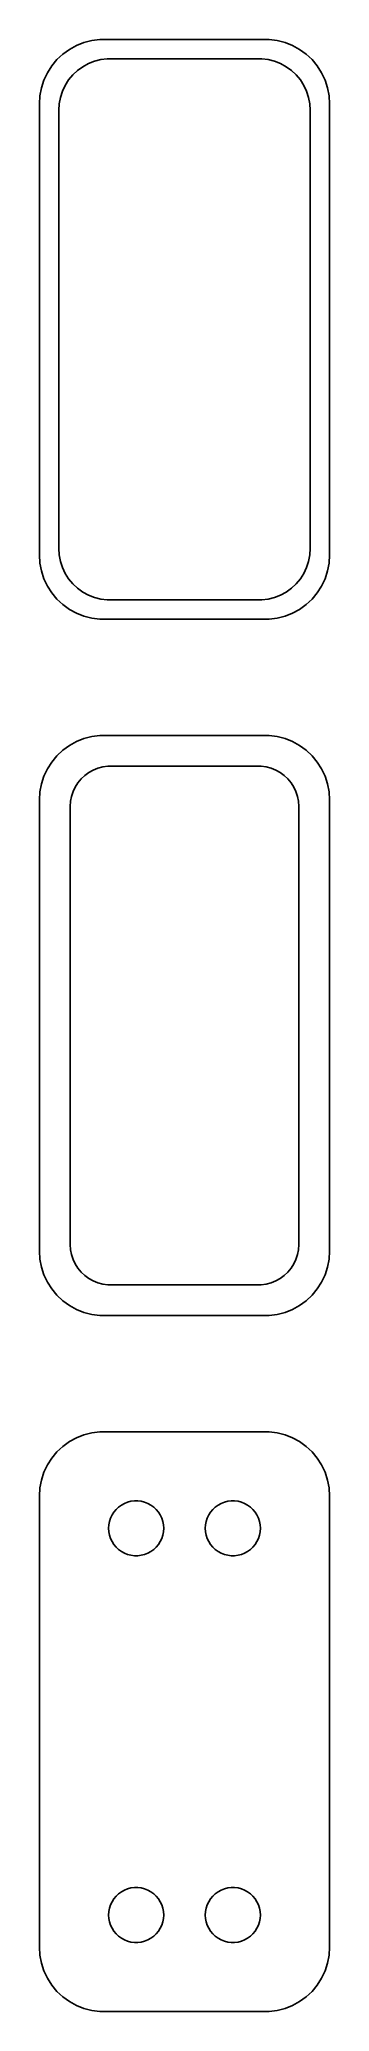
# Model space of a CAD drawing. Header units: metres. Extents: x -11 to 11, y 140 to 292.
import ezdxf

# ---------------------------------------------------------------- set-up
doc = ezdxf.new("R2010")
doc.units = ezdxf.units.M

msp = doc.modelspace()

# ---------------------------------------------------------------- linework, layer by layer
for p, q in [((-7.79507, 292.255), (-8.37889, 292.024)), ((-7.1869, 292.411), (-7.79507, 292.255)), ((-6.56395, 292.49), (-7.1869, 292.411)), ((6.56395, 292.49), (-6.56395, 292.49)), ((7.1869, 292.411), (6.56395, 292.49)), ((7.79507, 292.255), (7.1869, 292.411)), ((8.37889, 292.024), (7.79507, 292.255)), ((-9.89484, 290.923), (-10.2951, 290.439)), ((-9.43712, 291.353), (-9.89484, 290.923)), ((-8.92912, 291.722), (-9.43712, 291.353)), ((-8.37889, 292.024), (-8.92912, 291.722)), ((-7.45311, 290.619), (-6.98605, 290.804)), ((-6.98605, 290.804), (-6.49951, 290.929)), ((-6.49951, 290.929), (-6.00116, 290.992)), ((-6.00116, 290.992), (6.00116, 290.992)), ((6.00116, 290.992), (6.49951, 290.929)), ((6.49951, 290.929), (6.98605, 290.804)), ((6.98605, 290.804), (7.45311, 290.619)), ((8.92912, 291.722), (8.37889, 292.024)), ((9.43712, 291.353), (8.92912, 291.722)), ((9.89484, 290.923), (9.43712, 291.353)), ((10.2951, 290.439), (9.89484, 290.923)), ((-10.8989, 289.341), (-11.0929, 288.743)), ((-10.6315, 289.909), (-10.8989, 289.341)), ((-10.2951, 290.439), (-10.6315, 289.909)), ((-9.25522, 288.927), (-8.98605, 289.351)), ((-8.98605, 289.351), (-8.66586, 289.738)), ((-8.66586, 289.738), (-8.29968, 290.082)), ((-8.29968, 290.082), (-7.8933, 290.377)), ((-7.8933, 290.377), (-7.45311, 290.619)), ((7.45311, 290.619), (7.8933, 290.377)), ((7.8933, 290.377), (8.29968, 290.082)), ((8.29968, 290.082), (8.66586, 289.738)), ((8.66586, 289.738), (8.98605, 289.351)), ((8.98605, 289.351), (9.25522, 288.927)), ((10.6315, 289.909), (10.2951, 290.439)), ((10.8989, 289.341), (10.6315, 289.909)), ((11.0929, 288.743), (10.8989, 289.341)), ((-11.2106, 288.127), (-11.25, 287.5)), ((-11.0929, 288.743), (-11.2106, 288.127)), ((-9.71844, 287.501), (-9.62433, 287.995)), ((-9.62433, 287.995), (-9.4691, 288.472)), ((-9.4691, 288.472), (-9.25522, 288.927)), ((9.25522, 288.927), (9.4691, 288.472)), ((9.4691, 288.472), (9.62433, 287.995)), ((9.62433, 287.995), (9.71844, 287.501)), ((11.2106, 288.127), (11.0929, 288.743)), ((11.25, 287.5), (11.2106, 288.127)), ((-11.25, 287.5), (-11.25, 252.5)), ((-9.75, 287), (-9.71844, 287.501)), ((-9.75, 253), (-9.75, 287)), ((9.71844, 287.501), (9.75, 287)), ((9.75, 287), (9.75, 253)), ((11.25, 252.5), (11.25, 287.5)), ((-11.25, 252.5), (-11.2106, 251.873)), ((-9.71844, 252.499), (-9.75, 253)), ((-9.62433, 252.005), (-9.71844, 252.499)), ((9.71844, 252.499), (9.62433, 252.005)), ((9.75, 253), (9.71844, 252.499)), ((11.2106, 251.873), (11.25, 252.5)), ((-11.2106, 251.873), (-11.0929, 251.257)), ((-11.0929, 251.257), (-10.8989, 250.659)), ((-9.4691, 251.528), (-9.62433, 252.005)), ((-9.25522, 251.073), (-9.4691, 251.528)), ((-8.98605, 250.649), (-9.25522, 251.073)), ((9.25522, 251.073), (8.98605, 250.649)), ((9.4691, 251.528), (9.25522, 251.073)), ((9.62433, 252.005), (9.4691, 251.528)), ((10.8989, 250.659), (11.0929, 251.257)), ((11.0929, 251.257), (11.2106, 251.873)), ((-10.8989, 250.659), (-10.6315, 250.091)), ((-10.6315, 250.091), (-10.2951, 249.561)), ((-10.2951, 249.561), (-9.89484, 249.077)), ((-8.66586, 250.262), (-8.98605, 250.649)), ((-8.29968, 249.918), (-8.66586, 250.262)), ((-7.8933, 249.623), (-8.29968, 249.918)), ((-7.45311, 249.381), (-7.8933, 249.623)), ((-6.98605, 249.196), (-7.45311, 249.381)), ((7.45311, 249.381), (6.98605, 249.196)), ((7.8933, 249.623), (7.45311, 249.381)), ((8.29968, 249.918), (7.8933, 249.623)), ((8.66586, 250.262), (8.29968, 249.918)), ((8.98605, 250.649), (8.66586, 250.262)), ((9.89484, 249.077), (10.2951, 249.561)), ((10.2951, 249.561), (10.6315, 250.091)), ((10.6315, 250.091), (10.8989, 250.659)), ((-9.89484, 249.077), (-9.43712, 248.647)), ((-9.43712, 248.647), (-8.92912, 248.278)), ((-8.92912, 248.278), (-8.37889, 247.976)), ((-8.37889, 247.976), (-7.79507, 247.745)), ((-6.49951, 249.071), (-6.98605, 249.196)), ((-6.00116, 249.008), (-6.49951, 249.071)), ((6.00116, 249.008), (-6.00116, 249.008)), ((6.49951, 249.071), (6.00116, 249.008)), ((6.98605, 249.196), (6.49951, 249.071)), ((7.79507, 247.745), (8.37889, 247.976)), ((8.37889, 247.976), (8.92912, 248.278)), ((8.92912, 248.278), (9.43712, 248.647)), ((9.43712, 248.647), (9.89484, 249.077)), ((-7.79507, 247.745), (-7.1869, 247.589)), ((-7.1869, 247.589), (-6.56395, 247.51)), ((-6.56395, 247.51), (6.56395, 247.51)), ((6.56395, 247.51), (7.1869, 247.589)), ((7.1869, 247.589), (7.79507, 247.745)), ((-9.43712, 237.353), (-9.89484, 236.923)), ((-8.92912, 237.722), (-9.43712, 237.353)), ((-8.37889, 238.024), (-8.92912, 237.722)), ((-7.79507, 238.255), (-8.37889, 238.024)), ((-7.1869, 238.411), (-7.79507, 238.255)), ((-6.56395, 238.49), (-7.1869, 238.411)), ((6.56395, 238.49), (-6.56395, 238.49)), ((7.1869, 238.411), (6.56395, 238.49)), ((7.79507, 238.255), (7.1869, 238.411)), ((8.37889, 238.024), (7.79507, 238.255)), ((8.92912, 237.722), (8.37889, 238.024)), ((9.43712, 237.353), (8.92912, 237.722)), ((9.89484, 236.923), (9.43712, 237.353)), ((-10.6315, 235.909), (-10.8989, 235.341)), ((-10.2951, 236.439), (-10.6315, 235.909)), ((-9.89484, 236.923), (-10.2951, 236.439)), ((-7.73424, 235.399), (-7.41798, 235.628)), ((-7.41798, 235.628), (-7.07541, 235.817)), ((-7.07541, 235.817), (-6.71194, 235.961)), ((-6.71194, 235.961), (-6.3333, 236.058)), ((-6.3333, 236.058), (-5.94545, 236.107)), ((-5.94545, 236.107), (5.94545, 236.107)), ((5.94545, 236.107), (6.3333, 236.058)), ((6.3333, 236.058), (6.71194, 235.961)), ((6.71194, 235.961), (7.07541, 235.817)), ((7.07541, 235.817), (7.41798, 235.628)), ((7.41798, 235.628), (7.73424, 235.399)), ((10.2951, 236.439), (9.89484, 236.923)), ((10.6315, 235.909), (10.2951, 236.439)), ((10.8989, 235.341), (10.6315, 235.909)), ((-11.2106, 234.127), (-11.25, 233.5)), ((-11.0929, 234.743), (-11.2106, 234.127)), ((-10.8989, 235.341), (-11.0929, 234.743)), ((-8.76512, 233.774), (-8.64432, 234.146)), ((-8.64432, 234.146), (-8.47786, 234.5)), ((-8.47786, 234.5), (-8.2684, 234.83)), ((-8.2684, 234.83), (-8.01921, 235.131)), ((-8.01921, 235.131), (-7.73424, 235.399)), ((7.73424, 235.399), (8.01921, 235.131)), ((8.01921, 235.131), (8.2684, 234.83)), ((8.2684, 234.83), (8.47786, 234.5)), ((8.47786, 234.5), (8.64432, 234.146)), ((8.64432, 234.146), (8.76512, 233.774)), ((11.0929, 234.743), (10.8989, 235.341)), ((11.2106, 234.127), (11.0929, 234.743)), ((11.25, 233.5), (11.2106, 234.127)), ((-11.25, 233.5), (-11.25, 198.5)), ((-8.86292, 233), (-8.83836, 233.39)), ((-8.86292, 199), (-8.86292, 233)), ((-8.83836, 233.39), (-8.76512, 233.774)), ((8.76512, 233.774), (8.83836, 233.39)), ((8.83836, 233.39), (8.86292, 233)), ((8.86292, 233), (8.86292, 199)), ((11.25, 198.5), (11.25, 233.5)), ((-8.83836, 198.61), (-8.86292, 199)), ((8.86292, 199), (8.83836, 198.61)), ((-11.25, 198.5), (-11.2106, 197.873)), ((-11.2106, 197.873), (-11.0929, 197.257)), ((-8.76512, 198.226), (-8.83836, 198.61)), ((-8.64432, 197.854), (-8.76512, 198.226)), ((-8.47786, 197.5), (-8.64432, 197.854)), ((-8.2684, 197.17), (-8.47786, 197.5)), ((8.47786, 197.5), (8.2684, 197.17)), ((8.64432, 197.854), (8.47786, 197.5)), ((8.76512, 198.226), (8.64432, 197.854)), ((8.83836, 198.61), (8.76512, 198.226)), ((11.0929, 197.257), (11.2106, 197.873)), ((11.2106, 197.873), (11.25, 198.5)), ((-11.0929, 197.257), (-10.8989, 196.659)), ((-10.8989, 196.659), (-10.6315, 196.091)), ((-10.6315, 196.091), (-10.2951, 195.561)), ((-8.01921, 196.869), (-8.2684, 197.17)), ((-7.73424, 196.601), (-8.01921, 196.869)), ((-7.41798, 196.372), (-7.73424, 196.601)), ((-7.07541, 196.183), (-7.41798, 196.372)), ((-6.71194, 196.039), (-7.07541, 196.183)), ((-6.3333, 195.942), (-6.71194, 196.039)), ((-5.94545, 195.893), (-6.3333, 195.942)), ((5.94545, 195.893), (-5.94545, 195.893)), ((6.3333, 195.942), (5.94545, 195.893)), ((6.71194, 196.039), (6.3333, 195.942)), ((7.07541, 196.183), (6.71194, 196.039)), ((7.41798, 196.372), (7.07541, 196.183)), ((7.73424, 196.601), (7.41798, 196.372)), ((8.01921, 196.869), (7.73424, 196.601)), ((8.2684, 197.17), (8.01921, 196.869)), ((10.2951, 195.561), (10.6315, 196.091)), ((10.6315, 196.091), (10.8989, 196.659)), ((10.8989, 196.659), (11.0929, 197.257)), ((-10.2951, 195.561), (-9.89484, 195.077)), ((-9.89484, 195.077), (-9.43712, 194.647)), ((-9.43712, 194.647), (-8.92912, 194.278)), ((8.92912, 194.278), (9.43712, 194.647)), ((9.43712, 194.647), (9.89484, 195.077)), ((9.89484, 195.077), (10.2951, 195.561)), ((-8.92912, 194.278), (-8.37889, 193.976)), ((-8.37889, 193.976), (-7.79507, 193.745)), ((-7.79507, 193.745), (-7.1869, 193.589)), ((-7.1869, 193.589), (-6.56395, 193.51)), ((-6.56395, 193.51), (6.56395, 193.51)), ((6.56395, 193.51), (7.1869, 193.589)), ((7.1869, 193.589), (7.79507, 193.745)), ((7.79507, 193.745), (8.37889, 193.976)), ((8.37889, 193.976), (8.92912, 194.278)), ((-8.92912, 183.722), (-9.43712, 183.353)), ((-8.37889, 184.024), (-8.92912, 183.722)), ((-7.79507, 184.255), (-8.37889, 184.024)), ((-7.1869, 184.411), (-7.79507, 184.255)), ((-6.56395, 184.49), (-7.1869, 184.411)), ((6.56395, 184.49), (-6.56395, 184.49)), ((7.1869, 184.411), (6.56395, 184.49)), ((7.79507, 184.255), (7.1869, 184.411)), ((8.37889, 184.024), (7.79507, 184.255)), ((8.92912, 183.722), (8.37889, 184.024)), ((9.43712, 183.353), (8.92912, 183.722)), ((-10.2951, 182.439), (-10.6315, 181.909)), ((-9.89484, 182.923), (-10.2951, 182.439)), ((-9.43712, 183.353), (-9.89484, 182.923)), ((9.89484, 182.923), (9.43712, 183.353)), ((10.2951, 182.439), (9.89484, 182.923)), ((10.6315, 181.909), (10.2951, 182.439)), ((-11.0929, 180.743), (-11.2106, 180.127)), ((-10.8989, 181.341), (-11.0929, 180.743)), ((-10.6315, 181.909), (-10.8989, 181.341)), ((10.8989, 181.341), (10.6315, 181.909)), ((11.0929, 180.743), (10.8989, 181.341)), ((11.2106, 180.127), (11.0929, 180.743)), ((-11.2106, 180.127), (-11.25, 179.5)), ((-11.25, 179.5), (-11.25, 144.5)), ((-4.65915, 178.932), (-4.40984, 179.031)), ((-4.40984, 179.031), (-4.1501, 179.097)), ((-4.1501, 179.097), (-3.88406, 179.131)), ((-3.88406, 179.131), (-3.61592, 179.131)), ((-3.61592, 179.131), (-3.34988, 179.097)), ((-3.34988, 179.097), (-3.09015, 179.031)), ((-3.09015, 179.031), (-2.84084, 178.932)), ((2.84084, 178.932), (3.09015, 179.031)), ((3.09015, 179.031), (3.34988, 179.097)), ((3.34988, 179.097), (3.61592, 179.131)), ((3.61592, 179.131), (3.88406, 179.131)), ((3.88406, 179.131), (4.1501, 179.097)), ((4.1501, 179.097), (4.40984, 179.031)), ((4.40984, 179.031), (4.65915, 178.932)), ((11.25, 179.5), (11.2106, 180.127)), ((11.25, 144.5), (11.25, 179.5)), ((-5.86845, 177.268), (-5.81821, 177.531)), ((-5.81821, 177.531), (-5.73534, 177.786)), ((-5.73534, 177.786), (-5.62117, 178.029)), ((-5.62117, 178.029), (-5.47748, 178.255)), ((-5.47748, 178.255), (-5.30655, 178.462)), ((-5.30655, 178.462), (-5.11108, 178.645)), ((-5.11108, 178.645), (-4.89413, 178.803)), ((-4.89413, 178.803), (-4.65915, 178.932)), ((-2.84084, 178.932), (-2.60585, 178.803)), ((-2.60585, 178.803), (-2.3889, 178.645)), ((-2.3889, 178.645), (-2.19344, 178.462)), ((-2.19344, 178.462), (-2.02251, 178.255)), ((-2.02251, 178.255), (-1.87881, 178.029)), ((-1.87881, 178.029), (-1.76465, 177.786)), ((-1.76465, 177.786), (-1.68178, 177.531)), ((-1.68178, 177.531), (-1.63153, 177.268)), ((1.63153, 177.268), (1.68178, 177.531)), ((1.68178, 177.531), (1.76465, 177.786)), ((1.76465, 177.786), (1.87881, 178.029)), ((1.87881, 178.029), (2.02251, 178.255)), ((2.02251, 178.255), (2.19344, 178.462)), ((2.19344, 178.462), (2.3889, 178.645)), ((2.3889, 178.645), (2.60585, 178.803)), ((2.60585, 178.803), (2.84084, 178.932)), ((4.65915, 178.932), (4.89413, 178.803)), ((4.89413, 178.803), (5.11108, 178.645)), ((5.11108, 178.645), (5.30655, 178.462)), ((5.30655, 178.462), (5.47748, 178.255)), ((5.47748, 178.255), (5.62117, 178.029)), ((5.62117, 178.029), (5.73534, 177.786)), ((5.73534, 177.786), (5.81821, 177.531)), ((5.81821, 177.531), (5.86845, 177.268)), ((-5.88528, 177), (-5.86845, 177.268)), ((-5.86845, 176.732), (-5.88528, 177)), ((-5.81821, 176.469), (-5.86845, 176.732)), ((-5.73534, 176.214), (-5.81821, 176.469)), ((-5.62117, 175.971), (-5.73534, 176.214)), ((-5.47748, 175.745), (-5.62117, 175.971)), ((-1.87881, 175.971), (-2.02251, 175.745)), ((-1.76465, 176.214), (-1.87881, 175.971)), ((-1.68178, 176.469), (-1.76465, 176.214)), ((-1.63153, 176.732), (-1.68178, 176.469)), ((-1.63153, 177.268), (-1.6147, 177)), ((-1.6147, 177), (-1.63153, 176.732)), ((1.6147, 177), (1.63153, 177.268)), ((1.63153, 176.732), (1.6147, 177)), ((1.68178, 176.469), (1.63153, 176.732)), ((1.76465, 176.214), (1.68178, 176.469)), ((1.87881, 175.971), (1.76465, 176.214)), ((2.02251, 175.745), (1.87881, 175.971)), ((5.62117, 175.971), (5.47748, 175.745)), ((5.73534, 176.214), (5.62117, 175.971)), ((5.81821, 176.469), (5.73534, 176.214)), ((5.86845, 176.732), (5.81821, 176.469)), ((5.86845, 177.268), (5.88528, 177)), ((5.88528, 177), (5.86845, 176.732)), ((-5.30655, 175.538), (-5.47748, 175.745)), ((-5.11108, 175.355), (-5.30655, 175.538)), ((-4.89413, 175.197), (-5.11108, 175.355)), ((-4.65915, 175.068), (-4.89413, 175.197)), ((-4.40984, 174.969), (-4.65915, 175.068)), ((-4.1501, 174.903), (-4.40984, 174.969)), ((-3.88406, 174.869), (-4.1501, 174.903)), ((-3.61592, 174.869), (-3.88406, 174.869)), ((-3.34988, 174.903), (-3.61592, 174.869)), ((-3.09015, 174.969), (-3.34988, 174.903)), ((-2.84084, 175.068), (-3.09015, 174.969)), ((-2.60585, 175.197), (-2.84084, 175.068)), ((-2.3889, 175.355), (-2.60585, 175.197)), ((-2.19344, 175.538), (-2.3889, 175.355)), ((-2.02251, 175.745), (-2.19344, 175.538)), ((2.19344, 175.538), (2.02251, 175.745)), ((2.3889, 175.355), (2.19344, 175.538)), ((2.60585, 175.197), (2.3889, 175.355)), ((2.84084, 175.068), (2.60585, 175.197)), ((3.09015, 174.969), (2.84084, 175.068)), ((3.34988, 174.903), (3.09015, 174.969)), ((3.61592, 174.869), (3.34988, 174.903)), ((3.88406, 174.869), (3.61592, 174.869)), ((4.1501, 174.903), (3.88406, 174.869)), ((4.40984, 174.969), (4.1501, 174.903)), ((4.65915, 175.068), (4.40984, 174.969)), ((4.89413, 175.197), (4.65915, 175.068)), ((5.11108, 175.355), (4.89413, 175.197)), ((5.30655, 175.538), (5.11108, 175.355)), ((5.47748, 175.745), (5.30655, 175.538)), ((-5.47748, 148.255), (-5.30655, 148.462)), ((-5.30655, 148.462), (-5.11108, 148.645)), ((-5.11108, 148.645), (-4.89413, 148.803)), ((-4.89413, 148.803), (-4.65915, 148.932)), ((-4.65915, 148.932), (-4.40984, 149.031)), ((-4.40984, 149.031), (-4.1501, 149.097)), ((-4.1501, 149.097), (-3.88406, 149.131)), ((-3.88406, 149.131), (-3.61592, 149.131)), ((-3.61592, 149.131), (-3.34988, 149.097)), ((-3.34988, 149.097), (-3.09015, 149.031)), ((-3.09015, 149.031), (-2.84084, 148.932)), ((-2.84084, 148.932), (-2.60585, 148.803)), ((-2.60585, 148.803), (-2.3889, 148.645)), ((-2.3889, 148.645), (-2.19344, 148.462)), ((-2.19344, 148.462), (-2.02251, 148.255)), ((2.02251, 148.255), (2.19344, 148.462)), ((2.19344, 148.462), (2.3889, 148.645)), ((2.3889, 148.645), (2.60585, 148.803)), ((2.60585, 148.803), (2.84084, 148.932)), ((2.84084, 148.932), (3.09015, 149.031)), ((3.09015, 149.031), (3.34988, 149.097)), ((3.34988, 149.097), (3.61592, 149.131)), ((3.61592, 149.131), (3.88406, 149.131)), ((3.88406, 149.131), (4.1501, 149.097)), ((4.1501, 149.097), (4.40984, 149.031)), ((4.40984, 149.031), (4.65915, 148.932)), ((4.65915, 148.932), (4.89413, 148.803)), ((4.89413, 148.803), (5.11108, 148.645)), ((5.11108, 148.645), (5.30655, 148.462)), ((5.30655, 148.462), (5.47748, 148.255)), ((-5.88528, 147), (-5.86845, 147.268)), ((-5.86845, 146.732), (-5.88528, 147)), ((-5.86845, 147.268), (-5.81821, 147.531)), ((-5.81821, 147.531), (-5.73534, 147.786)), ((-5.73534, 147.786), (-5.62117, 148.029)), ((-5.62117, 148.029), (-5.47748, 148.255)), ((-2.02251, 148.255), (-1.87881, 148.029)), ((-1.87881, 148.029), (-1.76465, 147.786)), ((-1.76465, 147.786), (-1.68178, 147.531)), ((-1.68178, 147.531), (-1.63153, 147.268)), ((-1.63153, 147.268), (-1.6147, 147)), ((-1.6147, 147), (-1.63153, 146.732)), ((1.6147, 147), (1.63153, 147.268)), ((1.63153, 146.732), (1.6147, 147)), ((1.63153, 147.268), (1.68178, 147.531)), ((1.68178, 147.531), (1.76465, 147.786)), ((1.76465, 147.786), (1.87881, 148.029)), ((1.87881, 148.029), (2.02251, 148.255)), ((5.47748, 148.255), (5.62117, 148.029)), ((5.62117, 148.029), (5.73534, 147.786)), ((5.73534, 147.786), (5.81821, 147.531)), ((5.81821, 147.531), (5.86845, 147.268)), ((5.86845, 147.268), (5.88528, 147)), ((5.88528, 147), (5.86845, 146.732)), ((-5.81821, 146.469), (-5.86845, 146.732)), ((-5.73534, 146.214), (-5.81821, 146.469)), ((-5.62117, 145.971), (-5.73534, 146.214)), ((-5.47748, 145.745), (-5.62117, 145.971)), ((-5.30655, 145.538), (-5.47748, 145.745)), ((-5.11108, 145.355), (-5.30655, 145.538)), ((-4.89413, 145.197), (-5.11108, 145.355)), ((-2.3889, 145.355), (-2.60585, 145.197)), ((-2.19344, 145.538), (-2.3889, 145.355)), ((-2.02251, 145.745), (-2.19344, 145.538)), ((-1.87881, 145.971), (-2.02251, 145.745)), ((-1.76465, 146.214), (-1.87881, 145.971)), ((-1.68178, 146.469), (-1.76465, 146.214)), ((-1.63153, 146.732), (-1.68178, 146.469)), ((1.68178, 146.469), (1.63153, 146.732)), ((1.76465, 146.214), (1.68178, 146.469)), ((1.87881, 145.971), (1.76465, 146.214)), ((2.02251, 145.745), (1.87881, 145.971)), ((2.19344, 145.538), (2.02251, 145.745)), ((2.3889, 145.355), (2.19344, 145.538)), ((2.60585, 145.197), (2.3889, 145.355)), ((5.11108, 145.355), (4.89413, 145.197)), ((5.30655, 145.538), (5.11108, 145.355)), ((5.47748, 145.745), (5.30655, 145.538)), ((5.62117, 145.971), (5.47748, 145.745)), ((5.73534, 146.214), (5.62117, 145.971)), ((5.81821, 146.469), (5.73534, 146.214)), ((5.86845, 146.732), (5.81821, 146.469)), ((-11.25, 144.5), (-11.2106, 143.873)), ((-11.2106, 143.873), (-11.0929, 143.257)), ((-4.65915, 145.068), (-4.89413, 145.197)), ((-4.40984, 144.969), (-4.65915, 145.068)), ((-4.1501, 144.903), (-4.40984, 144.969)), ((-3.88406, 144.869), (-4.1501, 144.903)), ((-3.61592, 144.869), (-3.88406, 144.869)), ((-3.34988, 144.903), (-3.61592, 144.869)), ((-3.09015, 144.969), (-3.34988, 144.903)), ((-2.84084, 145.068), (-3.09015, 144.969)), ((-2.60585, 145.197), (-2.84084, 145.068)), ((2.84084, 145.068), (2.60585, 145.197)), ((3.09015, 144.969), (2.84084, 145.068)), ((3.34988, 144.903), (3.09015, 144.969)), ((3.61592, 144.869), (3.34988, 144.903)), ((3.88406, 144.869), (3.61592, 144.869)), ((4.1501, 144.903), (3.88406, 144.869)), ((4.40984, 144.969), (4.1501, 144.903)), ((4.65915, 145.068), (4.40984, 144.969)), ((4.89413, 145.197), (4.65915, 145.068)), ((11.0929, 143.257), (11.2106, 143.873)), ((11.2106, 143.873), (11.25, 144.5)), ((-11.0929, 143.257), (-10.8989, 142.659)), ((-10.8989, 142.659), (-10.6315, 142.091)), ((10.6315, 142.091), (10.8989, 142.659)), ((10.8989, 142.659), (11.0929, 143.257)), ((-10.6315, 142.091), (-10.2951, 141.561)), ((-10.2951, 141.561), (-9.89484, 141.077)), ((-9.89484, 141.077), (-9.43712, 140.647)), ((9.43712, 140.647), (9.89484, 141.077)), ((9.89484, 141.077), (10.2951, 141.561)), ((10.2951, 141.561), (10.6315, 142.091)), ((-9.43712, 140.647), (-8.92912, 140.278)), ((-8.92912, 140.278), (-8.37889, 139.976)), ((-8.37889, 139.976), (-7.79507, 139.745)), ((-7.79507, 139.745), (-7.1869, 139.589)), ((-7.1869, 139.589), (-6.56395, 139.51)), ((-6.56395, 139.51), (6.56395, 139.51)), ((6.56395, 139.51), (7.1869, 139.589)), ((7.1869, 139.589), (7.79507, 139.745)), ((7.79507, 139.745), (8.37889, 139.976)), ((8.37889, 139.976), (8.92912, 140.278)), ((8.92912, 140.278), (9.43712, 140.647))]:
    msp.add_line(p, q)

doc.saveas('drawing.dxf')
